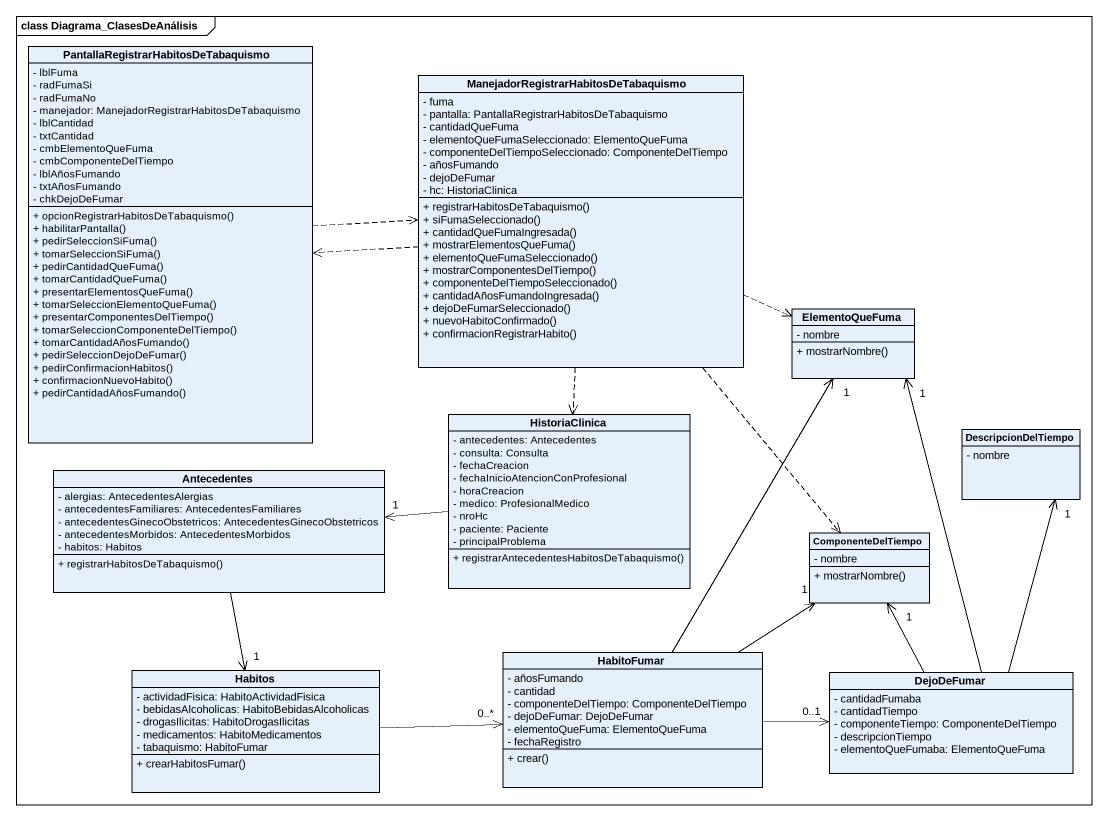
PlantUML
@startuml
mainframe class Diagrama_ClasesDeAnálisis
hide circle
hide empty members
skinparam classAttributeIconSize 0
class "PantallaRegistrarHabitosDeTabaquismo" as PantallaRegistrarHabitosDeTa {
  - lblFuma
  - radFumaSi
  - radFumaNo
  - manejador: ManejadorRegistrarHabitosDeTabaquismo
  - lblCantidad
  - txtCantidad
  - cmbElementoQueFuma
  - cmbComponenteDelTiempo
  - lblAñosFumando
  - txtAñosFumando
  - chkDejoDeFumar
  + opcionRegistrarHabitosDeTabaquismo()
  + habilitarPantalla()
  + pedirSeleccionSiFuma()
  + tomarSeleccionSiFuma()
  + pedirCantidadQueFuma()
  + tomarCantidadQueFuma()
  + presentarElementosQueFuma()
  + tomarSeleccionElementoQueFuma()
  + presentarComponentesDelTiempo()
  + tomarSeleccionComponenteDelTiempo()
  + tomarCantidadAñosFumando()
  + pedirSeleccionDejoDeFumar()
  + pedirConfirmacionHabitos()
  + confirmacionNuevoHabito()
  + pedirCantidadAñosFumando()
}
class "ManejadorRegistrarHabitosDeTabaquismo" as ManejadorRegistrarHabitosDeT {
  - fuma
  - pantalla: PantallaRegistrarHabitosDeTabaquismo
  - cantidadQueFuma
  - elementoQueFumaSeleccionado: ElementoQueFuma
  - componenteDelTiempoSeleccionado: ComponenteDelTiempo
  - añosFumando
  - dejoDeFumar
  - hc: HistoriaClinica
  + registrarHabitosDeTabaquismo()
  + siFumaSeleccionado()
  + cantidadQueFumaIngresada()
  + mostrarElementosQueFuma()
  + elementoQueFumaSeleccionado()
  + mostrarComponentesDelTiempo()
  + componenteDelTiempoSeleccionado()
  + cantidadAñosFumandoIngresada()
  + dejoDeFumarSeleccionado()
  + nuevoHabitoConfirmado()
  + confirmacionRegistrarHabito()
}
class ElementoQueFuma {
  - nombre
  + mostrarNombre()
}
class HistoriaClinica {
  - antecedentes: Antecedentes
  - consulta: Consulta
  - fechaCreacion
  - fechaInicioAtencionConProfesional
  - horaCreacion
  - medico: ProfesionalMedico
  - nroHc
  - paciente: Paciente
  - principalProblema
  + registrarAntecedentesHabitosDeTabaquismo()
}
class DescripcionDelTiempo {
  - nombre
}
class Antecedentes {
  - alergias: AntecedentesAlergias
  - antecedentesFamiliares: AntecedentesFamiliares
  - antecedentesGinecoObstetricos: AntecedentesGinecoObstetricos
  - antecedentesMorbidos: AntecedentesMorbidos
  - habitos: Habitos
  + registrarHabitosDeTabaquismo()
}
class ComponenteDelTiempo {
  - nombre
  + mostrarNombre()
}
class Habitos {
  - actividadFisica: HabitoActividadFisica
  - bebidasAlcoholicas: HabitoBebidasAlcoholicas
  - drogasIlicitas: HabitoDrogasIlicitas
  - medicamentos: HabitoMedicamentos
  - tabaquismo: HabitoFumar
  + crearHabitosFumar()
}
class HabitoFumar {
  - añosFumando
  - cantidad
  - componenteDelTiempo: ComponenteDelTiempo
  - dejoDeFumar: DejoDeFumar
  - elementoQueFuma: ElementoQueFuma
  - fechaRegistro
  + crear()
}
class DejoDeFumar {
  - cantidadFumaba
  - cantidadTiempo
  - componenteTiempo: ComponenteDelTiempo
  - descripcionTiempo
  - elementoQueFumaba: ElementoQueFuma
}
PantallaRegistrarHabitosDeTa .right.> ManejadorRegistrarHabitosDeT
ManejadorRegistrarHabitosDeT .left.> PantallaRegistrarHabitosDeTa
ManejadorRegistrarHabitosDeT .right.> ElementoQueFuma
ManejadorRegistrarHabitosDeT ..> HistoriaClinica
ManejadorRegistrarHabitosDeT ..> ComponenteDelTiempo
HistoriaClinica -left-> "1" Antecedentes
Antecedentes --> "1" Habitos
Habitos -right-> "0..*" HabitoFumar
HabitoFumar -up-> "1" ElementoQueFuma
HabitoFumar -up-> "1" ComponenteDelTiempo
HabitoFumar -right-> "0..1" DejoDeFumar
DejoDeFumar -up-> "1" ElementoQueFuma
DejoDeFumar -up-> "1" DescripcionDelTiempo
DejoDeFumar -up-> "1" ComponenteDelTiempo
@enduml
